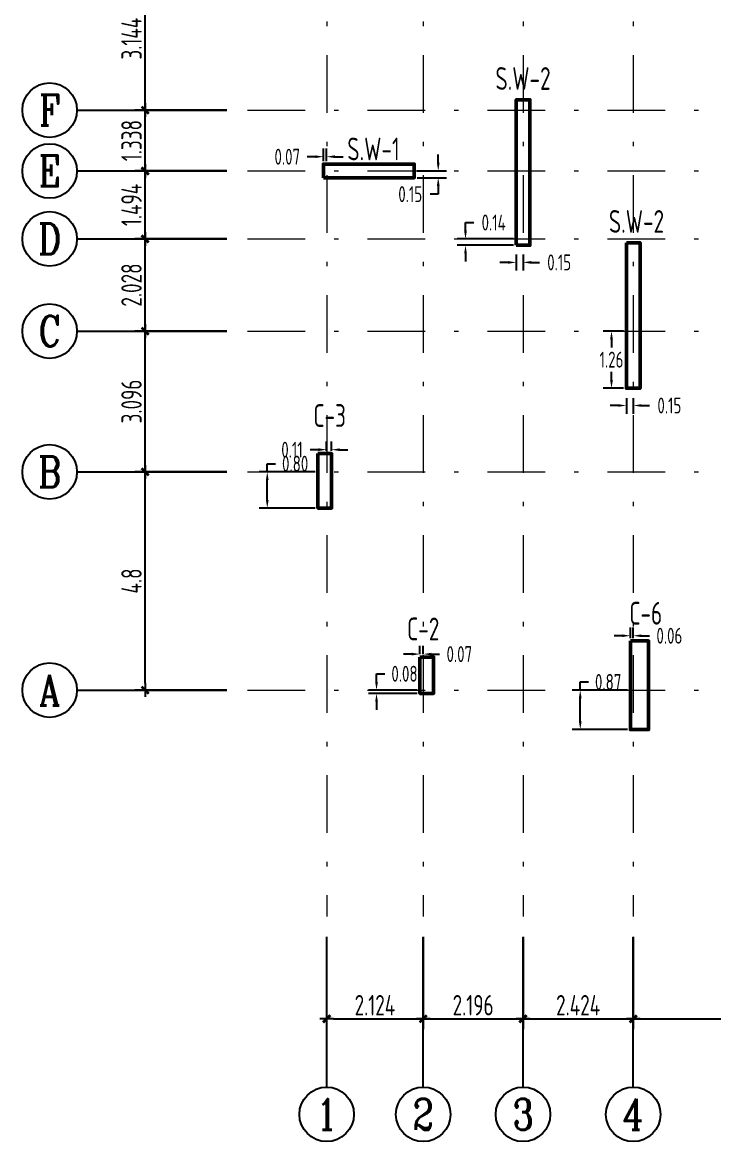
# Model space of a CAD drawing. Header units: metres. Extents: x 0 to 435, y 0 to 273.
# Drawn here: x 253.26 to 268.46, y 12.89 to 37.5 of the extents above; entities that cross this region are included whole.
import ezdxf
from ezdxf.enums import TextEntityAlignment as Align

# ---------------------------------------------------------------- set-up
doc = ezdxf.new("R2010")
doc.units = ezdxf.units.M
doc.header["$MEASUREMENT"] = 0
doc.linetypes.add('B4-PLANS$0$DASHDOT', pattern=[25.4, 12.7, -6.35, 0, -6.35])
doc.layers.get('0').update_dxf_attribs({"plot": 0})
for name, color, linetype in [('Columns', 2, 'Continuous'), ('S-Walls', 4, 'Continuous'), ('YQ_AXIS', 3, 'Continuous'), ('YQ_DIM', 3, 'Continuous')]:
    doc.layers.add(name, color=color, linetype=linetype)
doc.layers.add('Dote', color=1, linetype='B4-PLANS$0$DASHDOT', lineweight=15)
doc.styles.add('YQ_AXIS', font='COMPLEX.SHX', dxfattribs={"width": 0.8, "bigfont": 'GBCBIG.SHX'})
doc.styles.add('YQ_DIM', font='SUPEROS.SHX', dxfattribs={"width": 0.8, "bigfont": 'HZDX.SHX'})
doc.styles.add('YQ_TEXT', font='SUPEROS.SHX', dxfattribs={"width": 0.8, "bigfont": 'HZDX.SHX'})
doc.dimstyles.new('Col Coor', dxfattribs={"dimscale": 0, "dimtxt": 0.35, "dimasz": 0.18, "dimexe": 0.18, "dimexo": 0.0625, "dimgap": 0.09, "dimtad": 0, "dimtih": 1, "dimtoh": 1, "dimzin": 0, "dimdsep": 46, "dimtxsty": 'YQ_DIM', "dimcen": 0.09, "dimclrt": 256, "dimadec": 0, "dimazin": 0, "dimtfac": 1, "dimtofl": 0, "dimtmove": 0, "dimatfit": 3, "dimfxl": 1, "dimtolj": 1, "dimtzin": 0, "dimarcsym": 0})
doc.dimstyles.new('yqm0_150', dxfattribs={"dimscale": 0.15, "dimtxt": 3, "dimasz": 1, "dimexe": 1.5, "dimexo": 3, "dimgap": 0.5, "dimtad": 1, "dimdec": 3, "dimdsep": 46, "dimtxsty": 'YQ_DIM', "dimblk": 'YQTICK', "dimcen": 0, "dimclrd": 256, "dimclre": 256, "dimclrt": 7, "dimadec": 1, "dimazin": 2, "dimtfac": 1, "dimtdec": 4, "dimtix": 1, "dimtmove": 2, "dimatfit": 2, "dimfxl": 1, "dimtolj": 1, "dimtzin": 0, "dimarcsym": 0})

# ---------------------------------------------------------------- blocks, each defined once
blk = doc.blocks.new('YQTICK')
blk.add_line((-1, 0), (1, 0))
at = {"const_width": 0.4}
blk.add_lwpolyline([(0.53, 0.53), (-0.53, -0.53)], dxfattribs=at)
blk = doc.blocks.new('*D800')
at = {"layer": 'Defpoints', "color": 0, "transparency": 16777216}
for p in [(255.956, 27.616), (258.206, 27.616), (258.206, 22.816)]:
    blk.add_point(p, dxfattribs=at)
at = {"layer": 'YQ_DIM', "lineweight": -2, "transparency": 16777216}
for p, q in [((257.756, 27.616), (255.731, 27.616)), ((255.956, 22.966), (255.956, 27.466)), ((257.756, 22.816), (255.731, 22.816))]:
    blk.add_line(p, q, dxfattribs=at)
at = {"layer": 'YQ_DIM', "lineweight": -2, "transparency": 16777216, "xscale": 0.15, "yscale": 0.15, "zscale": 0.15}
for p, rotation in [((255.956, 27.616), 90), ((255.956, 22.816), 270)]:
    blk.add_blockref('YQTICK', p, dxfattribs=dict(at, rotation=rotation))
at = {"layer": 'YQ_DIM', "color": 7, "transparency": 16777216, "insert": (255.656, 25.216), "char_height": 0.45, "attachment_point": 5, "rotation": 90, "style": 'YQ_DIM'}
blk.add_mtext('\\A1;4.8', dxfattribs=at)
blk = doc.blocks.new('*D801')
at = {"layer": 'Defpoints', "color": 0, "transparency": 16777216}
for p in [(255.956, 30.712), (258.206, 30.712), (258.206, 27.616)]:
    blk.add_point(p, dxfattribs=at)
at = {"layer": 'YQ_DIM', "lineweight": -2, "transparency": 16777216}
for p, q in [((257.756, 30.712), (255.731, 30.712)), ((255.956, 27.766), (255.956, 30.562)), ((257.756, 27.616), (255.731, 27.616))]:
    blk.add_line(p, q, dxfattribs=at)
at = {"layer": 'YQ_DIM', "lineweight": -2, "transparency": 16777216, "xscale": 0.15, "yscale": 0.15, "zscale": 0.15}
for p, rotation in [((255.956, 30.712), 90), ((255.956, 27.616), 270)]:
    blk.add_blockref('YQTICK', p, dxfattribs=dict(at, rotation=rotation))
at = {"layer": 'YQ_DIM', "color": 7, "transparency": 16777216, "insert": (255.656, 29.164), "char_height": 0.45, "attachment_point": 5, "rotation": 90, "style": 'YQ_DIM'}
blk.add_mtext('\\A1;3.096', dxfattribs=at)
blk = doc.blocks.new('*D802')
at = {"layer": 'Defpoints', "color": 0, "transparency": 16777216}
for p in [(255.956, 32.74), (258.206, 32.74), (258.206, 30.712)]:
    blk.add_point(p, dxfattribs=at)
at = {"layer": 'YQ_DIM', "lineweight": -2, "transparency": 16777216}
for p, q in [((257.756, 32.74), (255.731, 32.74)), ((255.956, 30.862), (255.956, 32.59)), ((257.756, 30.712), (255.731, 30.712))]:
    blk.add_line(p, q, dxfattribs=at)
at = {"layer": 'YQ_DIM', "lineweight": -2, "transparency": 16777216, "xscale": 0.15, "yscale": 0.15, "zscale": 0.15}
for p, rotation in [((255.956, 32.74), 90), ((255.956, 30.712), 270)]:
    blk.add_blockref('YQTICK', p, dxfattribs=dict(at, rotation=rotation))
at = {"layer": 'YQ_DIM', "color": 7, "transparency": 16777216, "insert": (255.656, 31.726), "char_height": 0.45, "attachment_point": 5, "rotation": 90, "style": 'YQ_DIM'}
blk.add_mtext('\\A1;2.028', dxfattribs=at)
blk = doc.blocks.new('*D803')
at = {"layer": 'Defpoints', "color": 0, "transparency": 16777216}
for p in [(255.956, 34.234), (258.206, 34.234), (258.206, 32.74)]:
    blk.add_point(p, dxfattribs=at)
at = {"layer": 'YQ_DIM', "lineweight": -2, "transparency": 16777216}
for p, q in [((257.756, 34.234), (255.731, 34.234)), ((255.956, 32.89), (255.956, 34.084)), ((257.756, 32.74), (255.731, 32.74))]:
    blk.add_line(p, q, dxfattribs=at)
at = {"layer": 'YQ_DIM', "lineweight": -2, "transparency": 16777216, "xscale": 0.15, "yscale": 0.15, "zscale": 0.15}
for p, rotation in [((255.956, 34.234), 90), ((255.956, 32.74), 270)]:
    blk.add_blockref('YQTICK', p, dxfattribs=dict(at, rotation=rotation))
at = {"layer": 'YQ_DIM', "color": 7, "transparency": 16777216, "insert": (255.656, 33.487), "char_height": 0.45, "attachment_point": 5, "rotation": 90, "style": 'YQ_DIM'}
blk.add_mtext('\\A1;1.494', dxfattribs=at)
blk = doc.blocks.new('*D804')
at = {"layer": 'Defpoints', "color": 0, "transparency": 16777216}
for p in [(255.956, 35.572), (258.206, 35.572), (258.206, 34.234)]:
    blk.add_point(p, dxfattribs=at)
at = {"layer": 'YQ_DIM', "lineweight": -2, "transparency": 16777216}
for p, q in [((257.756, 35.572), (255.731, 35.572)), ((255.956, 34.384), (255.956, 35.422)), ((257.756, 34.234), (255.731, 34.234))]:
    blk.add_line(p, q, dxfattribs=at)
at = {"layer": 'YQ_DIM', "lineweight": -2, "transparency": 16777216, "xscale": 0.15, "yscale": 0.15, "zscale": 0.15}
for p, rotation in [((255.956, 35.572), 90), ((255.956, 34.234), 270)]:
    blk.add_blockref('YQTICK', p, dxfattribs=dict(at, rotation=rotation))
at = {"layer": 'YQ_DIM', "color": 7, "transparency": 16777216, "insert": (255.656, 34.903), "char_height": 0.45, "attachment_point": 5, "rotation": 90, "style": 'YQ_DIM'}
blk.add_mtext('\\A1;1.338', dxfattribs=at)
blk = doc.blocks.new('*D805')
at = {"layer": 'Defpoints', "color": 0, "transparency": 16777216}
for p in [(255.956, 38.716), (258.206, 38.716), (258.206, 35.572)]:
    blk.add_point(p, dxfattribs=at)
at = {"layer": 'YQ_DIM', "lineweight": -2, "transparency": 16777216}
for p, q in [((257.756, 38.716), (255.731, 38.716)), ((255.956, 35.722), (255.956, 38.566)), ((257.756, 35.572), (255.731, 35.572))]:
    blk.add_line(p, q, dxfattribs=at)
at = {"layer": 'YQ_DIM', "lineweight": -2, "transparency": 16777216, "xscale": 0.15, "yscale": 0.15, "zscale": 0.15}
for p, rotation in [((255.956, 38.716), 90), ((255.956, 35.572), 270)]:
    blk.add_blockref('YQTICK', p, dxfattribs=dict(at, rotation=rotation))
at = {"layer": 'YQ_DIM', "color": 7, "transparency": 16777216, "insert": (255.656, 37.144), "char_height": 0.45, "attachment_point": 5, "rotation": 90, "style": 'YQ_DIM'}
blk.add_mtext('\\A1;3.144', dxfattribs=at)
blk = doc.blocks.new('*D781')
at = {"layer": 'Defpoints', "color": 0, "transparency": 16777216}
for p in [(259.949, 17.836), (262.073, 17.836), (262.073, 15.586)]:
    blk.add_point(p, dxfattribs=at)
at = {"layer": 'YQ_DIM', "lineweight": -2, "transparency": 16777216}
for p, q in [((259.949, 17.386), (259.949, 15.361)), ((262.073, 17.386), (262.073, 15.361)), ((260.099, 15.586), (261.923, 15.586))]:
    blk.add_line(p, q, dxfattribs=at)
at = {"layer": 'YQ_DIM', "lineweight": -2, "transparency": 16777216, "xscale": 0.15, "yscale": 0.15, "zscale": 0.15, "rotation": 180}
blk.add_blockref('YQTICK', (259.949, 15.586), dxfattribs=at)
at = {"layer": 'YQ_DIM', "lineweight": -2, "transparency": 16777216, "xscale": 0.15, "yscale": 0.15, "zscale": 0.15}
blk.add_blockref('YQTICK', (262.073, 15.586), dxfattribs=at)
at = {"layer": 'YQ_DIM', "color": 7, "transparency": 16777216, "insert": (261.011, 15.886), "char_height": 0.45, "attachment_point": 5, "style": 'YQ_DIM'}
blk.add_mtext('\\A1;2.124', dxfattribs=at)
blk = doc.blocks.new('*D782')
at = {"layer": 'Defpoints', "color": 0, "transparency": 16777216}
for p in [(262.073, 17.836), (264.269, 17.836), (264.269, 15.586)]:
    blk.add_point(p, dxfattribs=at)
at = {"layer": 'YQ_DIM', "lineweight": -2, "transparency": 16777216}
for p, q in [((262.073, 17.386), (262.073, 15.361)), ((264.269, 17.386), (264.269, 15.361)), ((262.223, 15.586), (264.119, 15.586))]:
    blk.add_line(p, q, dxfattribs=at)
at = {"layer": 'YQ_DIM', "lineweight": -2, "transparency": 16777216, "xscale": 0.15, "yscale": 0.15, "zscale": 0.15, "rotation": 180}
blk.add_blockref('YQTICK', (262.073, 15.586), dxfattribs=at)
at = {"layer": 'YQ_DIM', "lineweight": -2, "transparency": 16777216, "xscale": 0.15, "yscale": 0.15, "zscale": 0.15}
blk.add_blockref('YQTICK', (264.269, 15.586), dxfattribs=at)
at = {"layer": 'YQ_DIM', "color": 7, "transparency": 16777216, "insert": (263.171, 15.886), "char_height": 0.45, "attachment_point": 5, "style": 'YQ_DIM'}
blk.add_mtext('\\A1;2.196', dxfattribs=at)
blk = doc.blocks.new('*D783')
at = {"layer": 'Defpoints', "color": 0, "transparency": 16777216}
for p in [(264.269, 17.836), (266.693, 17.836), (266.693, 15.586)]:
    blk.add_point(p, dxfattribs=at)
at = {"layer": 'YQ_DIM', "lineweight": -2, "transparency": 16777216}
for p, q in [((264.269, 17.386), (264.269, 15.361)), ((266.693, 17.386), (266.693, 15.361)), ((264.419, 15.586), (266.543, 15.586))]:
    blk.add_line(p, q, dxfattribs=at)
at = {"layer": 'YQ_DIM', "lineweight": -2, "transparency": 16777216, "xscale": 0.15, "yscale": 0.15, "zscale": 0.15, "rotation": 180}
blk.add_blockref('YQTICK', (264.269, 15.586), dxfattribs=at)
at = {"layer": 'YQ_DIM', "lineweight": -2, "transparency": 16777216, "xscale": 0.15, "yscale": 0.15, "zscale": 0.15}
blk.add_blockref('YQTICK', (266.693, 15.586), dxfattribs=at)
at = {"layer": 'YQ_DIM', "color": 7, "transparency": 16777216, "insert": (265.481, 15.886), "char_height": 0.45, "attachment_point": 5, "style": 'YQ_DIM'}
blk.add_mtext('\\A1;2.424', dxfattribs=at)
blk = doc.blocks.new('*D784')
at = {"layer": 'Defpoints', "color": 0, "transparency": 16777216}
for p in [(266.693, 17.836), (273.797, 17.836), (273.797, 15.586)]:
    blk.add_point(p, dxfattribs=at)
at = {"layer": 'YQ_DIM', "lineweight": -2, "transparency": 16777216}
for p, q in [((266.693, 17.386), (266.693, 15.361)), ((273.797, 17.386), (273.797, 15.361)), ((266.843, 15.586), (273.647, 15.586))]:
    blk.add_line(p, q, dxfattribs=at)
at = {"layer": 'YQ_DIM', "lineweight": -2, "transparency": 16777216, "xscale": 0.15, "yscale": 0.15, "zscale": 0.15, "rotation": 180}
blk.add_blockref('YQTICK', (266.693, 15.586), dxfattribs=at)
at = {"layer": 'YQ_DIM', "lineweight": -2, "transparency": 16777216, "xscale": 0.15, "yscale": 0.15, "zscale": 0.15}
blk.add_blockref('YQTICK', (273.797, 15.586), dxfattribs=at)
at = {"layer": 'YQ_DIM', "color": 7, "transparency": 16777216, "insert": (270.245, 15.886), "char_height": 0.45, "attachment_point": 5, "style": 'YQ_DIM'}
blk.add_mtext('\\A1;7.104', dxfattribs=at)
blk = doc.blocks.new('*D1256')
at = {"layer": 'Columns', "color": 0, "lineweight": -2, "transparency": 16777216}
for p, q in [((259.769, 28.104), (259.589, 28.104)), ((259.949, 28.081), (259.949, 28.284)), ((260.057, 28.081), (260.057, 28.284)), ((260.237, 28.104), (260.417, 28.104))]:
    blk.add_line(p, q, dxfattribs=at)
at = {"layer": 'Columns', "color": 0, "transparency": 16777216}
for points in [[(259.769, 28.134), (259.769, 28.074), (259.949, 28.104)], [(260.237, 28.134), (260.237, 28.074), (260.057, 28.104)]]:
    blk.add_solid(points, dxfattribs=at)
at = {"layer": 'Defpoints', "color": 0, "transparency": 16777216}
for p in [(259.949, 28.104), (259.949, 28.018), (260.057, 28.018)]:
    blk.add_point(p, dxfattribs=at)
at = {"layer": 'Columns', "transparency": 16777216, "insert": (259.187, 28.104), "char_height": 0.35, "attachment_point": 5, "style": 'YQ_DIM'}
blk.add_mtext('\\A1;0.11', dxfattribs=at)
blk = doc.blocks.new('*D1257')
at = {"layer": 'Columns', "color": 0, "lineweight": -2, "transparency": 16777216}
for p, q in [((262.001, 23.607), (262.001, 23.788)), ((262.073, 23.607), (262.073, 23.788)), ((261.821, 23.608), (261.641, 23.608)), ((262.253, 23.608), (262.433, 23.608))]:
    blk.add_line(p, q, dxfattribs=at)
at = {"layer": 'Columns', "color": 0, "transparency": 16777216}
for points in [[(261.821, 23.638), (261.821, 23.578), (262.001, 23.608)], [(262.253, 23.638), (262.253, 23.578), (262.073, 23.608)]]:
    blk.add_solid(points, dxfattribs=at)
at = {"layer": 'Defpoints', "color": 0, "transparency": 16777216}
for p in [(262.001, 23.544), (262.073, 23.608), (262.073, 23.544)]:
    blk.add_point(p, dxfattribs=at)
at = {"layer": 'Columns', "transparency": 16777216, "insert": (262.868, 23.608), "char_height": 0.35, "attachment_point": 5, "style": 'YQ_DIM'}
blk.add_mtext('\\A1;0.07', dxfattribs=at)
blk = doc.blocks.new('*D1258')
at = {"layer": 'Columns', "color": 0, "lineweight": -2, "transparency": 16777216}
for p, q in [((266.631, 23.962), (266.631, 24.192)), ((266.693, 23.962), (266.693, 24.192)), ((266.451, 24.012), (266.271, 24.012)), ((266.873, 24.012), (267.053, 24.012))]:
    blk.add_line(p, q, dxfattribs=at)
at = {"layer": 'Columns', "color": 0, "transparency": 16777216}
for points in [[(266.451, 24.042), (266.451, 23.982), (266.631, 24.012)], [(266.873, 24.042), (266.873, 23.982), (266.693, 24.012)]]:
    blk.add_solid(points, dxfattribs=at)
at = {"layer": 'Defpoints', "color": 0, "transparency": 16777216}
for p in [(266.631, 23.899), (266.693, 24.012), (266.693, 23.899)]:
    blk.add_point(p, dxfattribs=at)
at = {"layer": 'Columns', "transparency": 16777216, "insert": (267.488, 24.012), "char_height": 0.35, "attachment_point": 5, "style": 'YQ_DIM'}
blk.add_mtext('\\A1;0.06', dxfattribs=at)
blk = doc.blocks.new('*D1267')
at = {"layer": 'Columns', "color": 0, "lineweight": -2, "transparency": 16777216}
for p, q in [((264.119, 32.399), (264.119, 32.043)), ((264.269, 32.399), (264.269, 32.043)), ((263.939, 32.223), (263.759, 32.223)), ((264.449, 32.223), (264.629, 32.223))]:
    blk.add_line(p, q, dxfattribs=at)
at = {"layer": 'Columns', "color": 0, "transparency": 16777216}
for points in [[(263.939, 32.253), (263.939, 32.193), (264.119, 32.223)], [(264.449, 32.253), (264.449, 32.193), (264.269, 32.223)]]:
    blk.add_solid(points, dxfattribs=at)
at = {"layer": 'Defpoints', "color": 0, "transparency": 16777216}
for p in [(264.119, 32.462), (264.269, 32.462), (264.269, 32.223)]:
    blk.add_point(p, dxfattribs=at)
at = {"layer": 'Columns', "transparency": 16777216, "insert": (265.064, 32.223), "char_height": 0.35, "attachment_point": 5, "style": 'YQ_DIM'}
blk.add_mtext('\\A1;0.15', dxfattribs=at)
blk = doc.blocks.new('*D1268')
at = {"layer": 'Columns', "color": 0, "lineweight": -2, "transparency": 16777216}
for p, q in [((266.363, 29.076), (266.183, 29.076)), ((266.543, 29.237), (266.543, 28.896)), ((266.693, 29.237), (266.693, 28.896)), ((266.873, 29.076), (267.053, 29.076))]:
    blk.add_line(p, q, dxfattribs=at)
at = {"layer": 'Columns', "color": 0, "transparency": 16777216}
for points in [[(266.363, 29.106), (266.363, 29.046), (266.543, 29.076)], [(266.873, 29.106), (266.873, 29.046), (266.693, 29.076)]]:
    blk.add_solid(points, dxfattribs=at)
at = {"layer": 'Defpoints', "color": 0, "transparency": 16777216}
for p in [(266.543, 29.3), (266.693, 29.3), (266.693, 29.076)]:
    blk.add_point(p, dxfattribs=at)
at = {"layer": 'Columns', "transparency": 16777216, "insert": (267.488, 29.076), "char_height": 0.35, "attachment_point": 5, "style": 'YQ_DIM'}
blk.add_mtext('\\A1;0.15', dxfattribs=at)
blk = doc.blocks.new('*D1269')
at = {"layer": 'Columns', "color": 0, "lineweight": -2, "transparency": 16777216}
for p, q in [((266.481, 30.712), (266.035, 30.712)), ((266.215, 30.532), (266.215, 30.349)), ((266.215, 29.636), (266.215, 29.819)), ((266.481, 29.456), (266.035, 29.456))]:
    blk.add_line(p, q, dxfattribs=at)
at = {"layer": 'Columns', "color": 0, "transparency": 16777216}
for points in [[(266.185, 30.532), (266.245, 30.532), (266.215, 30.712)], [(266.185, 29.636), (266.245, 29.636), (266.215, 29.456)]]:
    blk.add_solid(points, dxfattribs=at)
at = {"layer": 'Defpoints', "color": 0, "transparency": 16777216}
for p in [(266.215, 30.712), (266.543, 30.712), (266.543, 29.456)]:
    blk.add_point(p, dxfattribs=at)
at = {"layer": 'Columns', "transparency": 16777216, "insert": (266.215, 30.084), "char_height": 0.35, "attachment_point": 5, "style": 'YQ_DIM'}
blk.add_mtext('\\A1;1.26', dxfattribs=at)
blk = doc.blocks.new('*D1298')
at = {"layer": 'Columns', "color": 0, "lineweight": -2, "transparency": 16777216}
for p, q in [((262.403, 34.414), (262.403, 34.594)), ((261.94, 34.234), (262.583, 34.234)), ((261.94, 34.084), (262.583, 34.084)), ((262.403, 33.904), (262.403, 33.724)), ((262.403, 33.724), (262.223, 33.724))]:
    blk.add_line(p, q, dxfattribs=at)
at = {"layer": 'Columns', "color": 0, "transparency": 16777216}
for points in [[(262.373, 34.414), (262.433, 34.414), (262.403, 34.234)], [(262.373, 33.904), (262.433, 33.904), (262.403, 34.084)]]:
    blk.add_solid(points, dxfattribs=at)
at = {"layer": 'Defpoints', "color": 0, "transparency": 16777216}
for p in [(261.877, 34.234), (261.877, 34.084), (262.403, 34.084)]:
    blk.add_point(p, dxfattribs=at)
at = {"layer": 'Columns', "transparency": 16777216, "insert": (261.788, 33.724), "char_height": 0.35, "attachment_point": 5, "style": 'YQ_DIM'}
blk.add_mtext('\\A1;0.15', dxfattribs=at)
blk = doc.blocks.new('*D1299')
at = {"layer": 'Columns', "color": 0, "lineweight": -2, "transparency": 16777216}
for p, q in [((259.877, 34.447), (259.877, 34.728)), ((259.949, 34.447), (259.949, 34.728)), ((259.697, 34.548), (259.517, 34.548)), ((260.129, 34.548), (260.309, 34.548))]:
    blk.add_line(p, q, dxfattribs=at)
at = {"layer": 'Columns', "color": 0, "transparency": 16777216}
for points in [[(259.697, 34.578), (259.697, 34.518), (259.877, 34.548)], [(260.129, 34.578), (260.129, 34.518), (259.949, 34.548)]]:
    blk.add_solid(points, dxfattribs=at)
at = {"layer": 'Defpoints', "color": 0, "transparency": 16777216}
for p in [(259.949, 34.548), (259.877, 34.384), (259.949, 34.384)]:
    blk.add_point(p, dxfattribs=at)
at = {"layer": 'Columns', "transparency": 16777216, "insert": (259.083, 34.548), "char_height": 0.35, "attachment_point": 5, "style": 'YQ_DIM'}
blk.add_mtext('\\A1;0.07', dxfattribs=at)
blk = doc.blocks.new('*D1297')
at = {"layer": 'Columns', "color": 0, "lineweight": -2, "transparency": 16777216}
for p, q in [((263.003, 32.92), (263.003, 33.1)), ((263.003, 33.1), (263.183, 33.1)), ((264.057, 32.74), (262.823, 32.74)), ((264.057, 32.6), (262.823, 32.6)), ((263.003, 32.42), (263.003, 32.24))]:
    blk.add_line(p, q, dxfattribs=at)
at = {"layer": 'Columns', "color": 0, "transparency": 16777216}
for points in [[(262.973, 32.92), (263.033, 32.92), (263.003, 32.74)], [(262.973, 32.42), (263.033, 32.42), (263.003, 32.6)]]:
    blk.add_solid(points, dxfattribs=at)
at = {"layer": 'Defpoints', "color": 0, "transparency": 16777216}
for p in [(263.003, 32.74), (264.119, 32.74), (264.119, 32.6)]:
    blk.add_point(p, dxfattribs=at)
at = {"layer": 'Columns', "transparency": 16777216, "insert": (263.623, 33.1), "char_height": 0.35, "attachment_point": 5, "style": 'YQ_DIM'}
blk.add_mtext('\\A1;0.14', dxfattribs=at)
blk = doc.blocks.new('*D1304')
at = {"layer": 'Columns', "color": 0, "lineweight": -2, "transparency": 16777216}
for p, q in [((265.527, 22.816), (265.527, 22.996)), ((265.527, 22.996), (265.707, 22.996)), ((266.569, 22.816), (265.347, 22.816)), ((265.527, 22.129), (265.527, 22.636)), ((266.569, 21.949), (265.347, 21.949))]:
    blk.add_line(p, q, dxfattribs=at)
at = {"layer": 'Columns', "color": 0, "transparency": 16777216}
for points in [[(265.497, 22.636), (265.557, 22.636), (265.527, 22.816)], [(265.497, 22.129), (265.557, 22.129), (265.527, 21.949)]]:
    blk.add_solid(points, dxfattribs=at)
at = {"layer": 'Defpoints', "color": 0, "transparency": 16777216}
for p in [(265.527, 22.816), (266.631, 22.816), (266.631, 21.949)]:
    blk.add_point(p, dxfattribs=at)
at = {"layer": 'Columns', "transparency": 16777216, "insert": (266.142, 22.996), "char_height": 0.35, "attachment_point": 5, "style": 'YQ_DIM'}
blk.add_mtext('\\A1;0.87', dxfattribs=at)
blk = doc.blocks.new('*D1305')
at = {"layer": 'Columns', "color": 0, "lineweight": -2, "transparency": 16777216}
for p, q in [((261.046, 22.996), (261.046, 23.176)), ((261.046, 23.176), (261.226, 23.176)), ((261.939, 22.816), (260.866, 22.816)), ((261.939, 22.739), (260.866, 22.739)), ((261.046, 22.559), (261.046, 22.379))]:
    blk.add_line(p, q, dxfattribs=at)
at = {"layer": 'Columns', "color": 0, "transparency": 16777216}
for points in [[(261.016, 22.996), (261.076, 22.996), (261.046, 22.816)], [(261.016, 22.559), (261.076, 22.559), (261.046, 22.739)]]:
    blk.add_solid(points, dxfattribs=at)
at = {"layer": 'Defpoints', "color": 0, "transparency": 16777216}
for p in [(261.046, 22.816), (262.001, 22.816), (262.001, 22.739)]:
    blk.add_point(p, dxfattribs=at)
at = {"layer": 'Columns', "transparency": 16777216, "insert": (261.661, 23.176), "char_height": 0.35, "attachment_point": 5, "style": 'YQ_DIM'}
blk.add_mtext('\\A1;0.08', dxfattribs=at)
blk = doc.blocks.new('*D1306')
at = {"layer": 'Columns', "color": 0, "lineweight": -2, "transparency": 16777216}
for p, q in [((259.695, 27.616), (258.462, 27.616)), ((258.642, 27.616), (258.642, 27.796)), ((258.642, 27.796), (258.822, 27.796)), ((258.642, 26.998), (258.642, 27.436)), ((259.695, 26.818), (258.462, 26.818))]:
    blk.add_line(p, q, dxfattribs=at)
at = {"layer": 'Columns', "color": 0, "transparency": 16777216}
for points in [[(258.612, 27.436), (258.672, 27.436), (258.642, 27.616)], [(258.612, 26.998), (258.672, 26.998), (258.642, 26.818)]]:
    blk.add_solid(points, dxfattribs=at)
at = {"layer": 'Defpoints', "color": 0, "transparency": 16777216}
for p in [(258.642, 27.616), (259.757, 27.616), (259.757, 26.818)]:
    blk.add_point(p, dxfattribs=at)
at = {"layer": 'Columns', "transparency": 16777216, "insert": (259.256, 27.796), "char_height": 0.35, "attachment_point": 5, "style": 'YQ_DIM'}
blk.add_mtext('\\A1;0.80', dxfattribs=at)

msp = doc.modelspace()

# ---------------------------------------------------------------- linework, layer by layer
at = {"layer": 'Columns', "lineweight": 50}
for points in [[(259.7572, 28.0181), (260.0572, 28.0181), (260.0572, 26.8181), (259.7572, 26.8181)], [(266.6312, 23.8991), (266.6312, 21.9491), (267.0312, 21.9491), (267.0312, 23.8991)]]:
    msp.add_lwpolyline(points, close=True, dxfattribs=at)
at = {"layer": 'Columns', "lineweight": 50, "elevation": 0}
msp.add_lwpolyline([(262.0012, 23.5441), (262.3012, 23.5441), (262.3012, 22.7441), (262.0012, 22.7441)], close=True, dxfattribs=at)
at = {"layer": 'Dote', "ltscale": 0.1}
for p, q in [((259.9492, 49.9834), (259.9492, 17.8357)), ((262.0732, 49.9834), (262.0732, 17.8357)), ((264.2692, 49.9834), (264.2692, 17.8357)), ((266.6932, 49.9834), (266.6932, 17.8357)), ((258.2056, 35.5721), (315.1054, 35.5721)), ((258.2056, 34.2341), (315.1054, 34.2341)), ((258.2056, 32.7401), (315.1054, 32.7401)), ((258.2056, 30.7121), (315.1054, 30.7121)), ((258.2056, 27.6161), (315.1054, 27.6161)), ((258.2056, 22.8161), (315.1054, 22.8161))]:
    msp.add_line(p, q, dxfattribs=at)
at = {"layer": 'S-Walls', "lineweight": 50, "elevation": 0}
msp.add_lwpolyline([(264.1192, 32.6001), (264.4192, 32.6001), (264.4192, 35.8001), (264.1192, 35.8001), (264.1192, 32.6001)], dxfattribs=at)
at = {"layer": 'S-Walls', "lineweight": 50}
for points in [[(259.8772, 34.0841), (261.8772, 34.0841), (261.8772, 34.3841), (259.8772, 34.3841)], [(266.5432, 32.6561), (266.8432, 32.6561), (266.8432, 29.4561), (266.5432, 29.4561)]]:
    msp.add_lwpolyline(points, close=True, dxfattribs=at)
at = {"layer": 'YQ_AXIS'}
for p, q in [((254.4556, 35.5721), (257.7556, 35.5721)), ((254.4556, 34.2341), (257.7556, 34.2341)), ((254.4556, 32.7401), (257.7556, 32.7401)), ((254.4556, 30.7121), (257.7556, 30.7121)), ((254.4556, 27.6161), (257.7556, 27.6161)), ((254.4556, 22.8161), (257.7556, 22.8161)), ((259.9492, 14.0857), (259.9492, 17.3857)), ((262.0732, 14.0857), (262.0732, 17.3857)), ((264.2692, 14.0857), (264.2692, 17.3857)), ((266.6932, 14.0857), (266.6932, 17.3857))]:
    msp.add_line(p, q, dxfattribs=at)
for centre in [(253.8556, 35.5721), (253.8556, 34.2341), (253.8556, 32.7401), (253.8556, 30.7121), (253.8556, 27.6161), (253.8556, 22.8161), (259.9492, 13.4857), (262.0732, 13.4857), (264.2692, 13.4857), (266.6932, 13.4857)]:
    msp.add_circle(centre, 0.6, dxfattribs=at)

# ---------------------------------------------------------------- texts
at = {"layer": 'YQ_AXIS', "color": 7, "style": 'YQ_AXIS', "width": 0.8}
for s, p in [('F', (253.8556, 35.5721)), ('E', (253.8556, 34.2341)), ('D', (253.8556, 32.7401)), ('C', (253.8556, 30.7121)), ('B', (253.8556, 27.6161)), ('A', (253.8556, 22.8161)), ('1', (259.9492, 13.4857)), ('2', (262.0732, 13.4857)), ('3', (264.2692, 13.4857)), ('4', (266.6932, 13.4857))]:
    msp.add_text(s, height=0.675, dxfattribs=at).set_placement(p, align=Align.MIDDLE)
at = {"layer": 'YQ_DIM', "style": 'YQ_TEXT', "width": 0.8}
for s, p in [('S.W-2', (264.2692, 36.2682)), ('S.W-1', (260.9798, 34.7181)), ('S.W-2', (266.7652, 33.1242)), ('C-3', (260.0152, 28.8558)), ('C-6', (266.9692, 24.5077)), ('C-2', (262.0732, 24.1623))]:
    msp.add_text(s, height=0.5, dxfattribs=at).set_placement(p, align=Align.MIDDLE)

# ---------------------------------------------------------------- dimensions: what is measured, and where the dimension line sits
at = {"layer": 'Columns'}
dim = msp.add_linear_dim(base=(259.9492, 34.5484), p1=(259.8772, 34.3841), p2=(259.9492, 34.3841), dimstyle='Col Coor', override={"dimscale": 1}, dxfattribs=at)
dim.commit()
dim.dimension.update_dxf_attribs({"geometry": '*D1299', "text_midpoint": (259.0826, 34.5484), "dimtype": 160})
for base, p1, p2, picture, middle in [((262.4028, 34.0841), (261.8772, 34.2341), (261.8772, 34.0841), '*D1298', (261.7882, 33.7241)), ((266.2149, 30.7121), (266.5432, 29.4561), (266.5432, 30.7121), '*D1269', (266.2149, 30.0841))]:
    dim = msp.add_linear_dim(base=base, p1=p1, p2=p2, angle=90, dimstyle='Col Coor', override={"dimscale": 1}, dxfattribs=at)
    dim.commit()
    dim.dimension.update_dxf_attribs({"geometry": picture, "text_midpoint": middle})
for base, p1, p2, picture, middle in [((263.0025, 32.7401), (264.1192, 32.6001), (264.1192, 32.7401), '*D1297', (263.6225, 33.1001)), ((258.6415, 27.6161), (259.7572, 26.8181), (259.7572, 27.6161), '*D1306', (259.2561, 27.7961)), ((261.0464, 22.8161), (262.0012, 22.7387), (262.0012, 22.8161), '*D1305', (261.661, 23.1761)), ((265.5269, 22.8161), (266.6312, 21.9491), (266.6312, 22.8161), '*D1304', (266.1415, 22.9961))]:
    dim = msp.add_linear_dim(base=base, p1=p1, p2=p2, angle=90, dimstyle='Col Coor', override={"dimscale": 1}, dxfattribs=at)
    dim.commit()
    dim.dimension.update_dxf_attribs({"geometry": picture, "text_midpoint": middle, "dimtype": 160})
for base, p1, p2, picture, middle in [((264.2692, 32.2234), (264.1192, 32.4617), (264.2692, 32.4617), '*D1267', (265.0638, 32.2234)), ((266.6932, 29.0765), (266.5432, 29.2999), (266.6932, 29.2999), '*D1268', (267.4878, 29.0765)), ((259.9492, 28.1044), (260.0572, 28.0181), (259.9492, 28.0181), '*D1256', (259.1869, 28.1044)), ((266.6932, 24.0119), (266.6312, 23.8991), (266.6932, 23.8991), '*D1258', (267.4878, 24.0119)), ((262.0732, 23.6082), (262.0012, 23.5441), (262.0732, 23.5441), '*D1257', (262.8678, 23.6082))]:
    dim = msp.add_linear_dim(base=base, p1=p1, p2=p2, dimstyle='Col Coor', override={"dimscale": 1}, dxfattribs=at)
    dim.commit()
    dim.dimension.update_dxf_attribs({"geometry": picture, "text_midpoint": middle})
at = {"layer": 'YQ_DIM'}
for base, p1, p2, picture, middle in [((255.9556, 38.7161), (258.2056, 35.5721), (258.2056, 38.7161), '*D805', (255.6556, 37.1441)), ((255.9556, 35.5721), (258.2056, 34.2341), (258.2056, 35.5721), '*D804', (255.6556, 34.9031)), ((255.9556, 34.2341), (258.2056, 32.7401), (258.2056, 34.2341), '*D803', (255.6556, 33.4871)), ((255.9556, 32.7401), (258.2056, 30.7121), (258.2056, 32.7401), '*D802', (255.6556, 31.7261)), ((255.9556, 30.7121), (258.2056, 27.6161), (258.2056, 30.7121), '*D801', (255.6556, 29.1641)), ((255.9556, 27.6161), (258.2056, 22.8161), (258.2056, 27.6161), '*D800', (255.6556, 25.2161))]:
    dim = msp.add_linear_dim(base=base, p1=p1, p2=p2, angle=90, dimstyle='yqm0_150', dxfattribs=at)
    dim.commit()
    dim.dimension.update_dxf_attribs({"geometry": picture, "text_midpoint": middle})
for base, p1, p2, picture, middle in [((262.0732, 15.5857), (259.9492, 17.8357), (262.0732, 17.8357), '*D781', (261.0112, 15.8857)), ((264.2692, 15.5857), (262.0732, 17.8357), (264.2692, 17.8357), '*D782', (263.1712, 15.8857)), ((266.6932, 15.5857), (264.2692, 17.8357), (266.6932, 17.8357), '*D783', (265.4812, 15.8857)), ((273.7972, 15.5857), (266.6932, 17.8357), (273.7972, 17.8357), '*D784', (270.2452, 15.8857))]:
    dim = msp.add_linear_dim(base=base, p1=p1, p2=p2, dimstyle='yqm0_150', dxfattribs=at)
    dim.commit()
    dim.dimension.update_dxf_attribs({"geometry": picture, "text_midpoint": middle})

doc.saveas('drawing.dxf')
